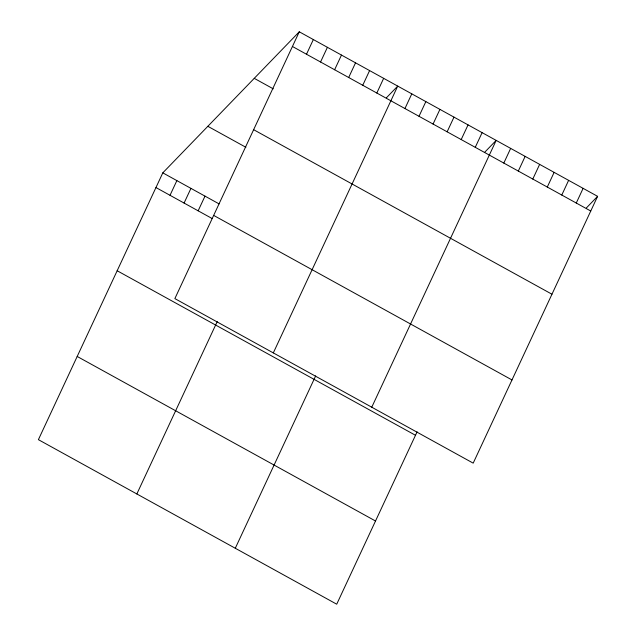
<?xml version="1.0" encoding="UTF-8"?>
<svg xmlns="http://www.w3.org/2000/svg" width="636" height="636" viewBox="0 0 636 636"><rect width="100%" height="100%" fill="white"/><g stroke="black" fill="none" stroke-linecap="round" stroke-linejoin="round"><path stroke-width="0.95" d="M299.278 31.8L174.868 298.602L473.192 463.143L597.602 196.341L299.278 31.8L162.808 172.857L38.398 439.659L336.722 604.2L417.105 431.82M170.019 195.3L176.872 180.616M184.082 203.059L190.935 188.375M198.146 210.818L204.999 196.126M306.496 54.243L313.341 39.559M320.56 62.002L327.405 47.31M136.843 493.957L217.226 321.578M334.623 69.761L341.468 55.07M348.687 77.513L355.532 62.829M362.751 85.272L369.596 70.588M376.814 93.031L383.659 78.339M273.313 352.901L397.723 86.099L386.465 97.737M404.941 108.541L411.794 93.858M419.005 116.301L425.858 101.609M235.288 548.256L315.671 375.876M433.068 124.06L439.921 109.368M447.132 131.811L453.985 117.127M461.195 139.57L468.048 124.887M475.259 147.329L482.112 132.638M371.766 407.199L496.175 140.397L484.918 152.036M503.815 163.078L510.66 148.387M518.308 171.068L525.153 156.376M532.793 179.058L539.646 164.374M547.286 187.056L554.131 172.364M561.779 195.045L568.624 180.354M576.264 203.035L583.117 188.351M586.344 207.98L597.602 196.341M292.433 46.484L590.757 211.025M254.241 78.347L273.273 88.841M253.637 129.688L551.961 294.222M207.845 126.31L245.901 147.298M162.808 172.857L219.062 203.886M213.664 215.405L511.988 379.946M155.955 187.548L212.217 218.577M117.159 270.745L415.491 435.286M77.195 356.462L375.518 521.003"/></g></svg>
